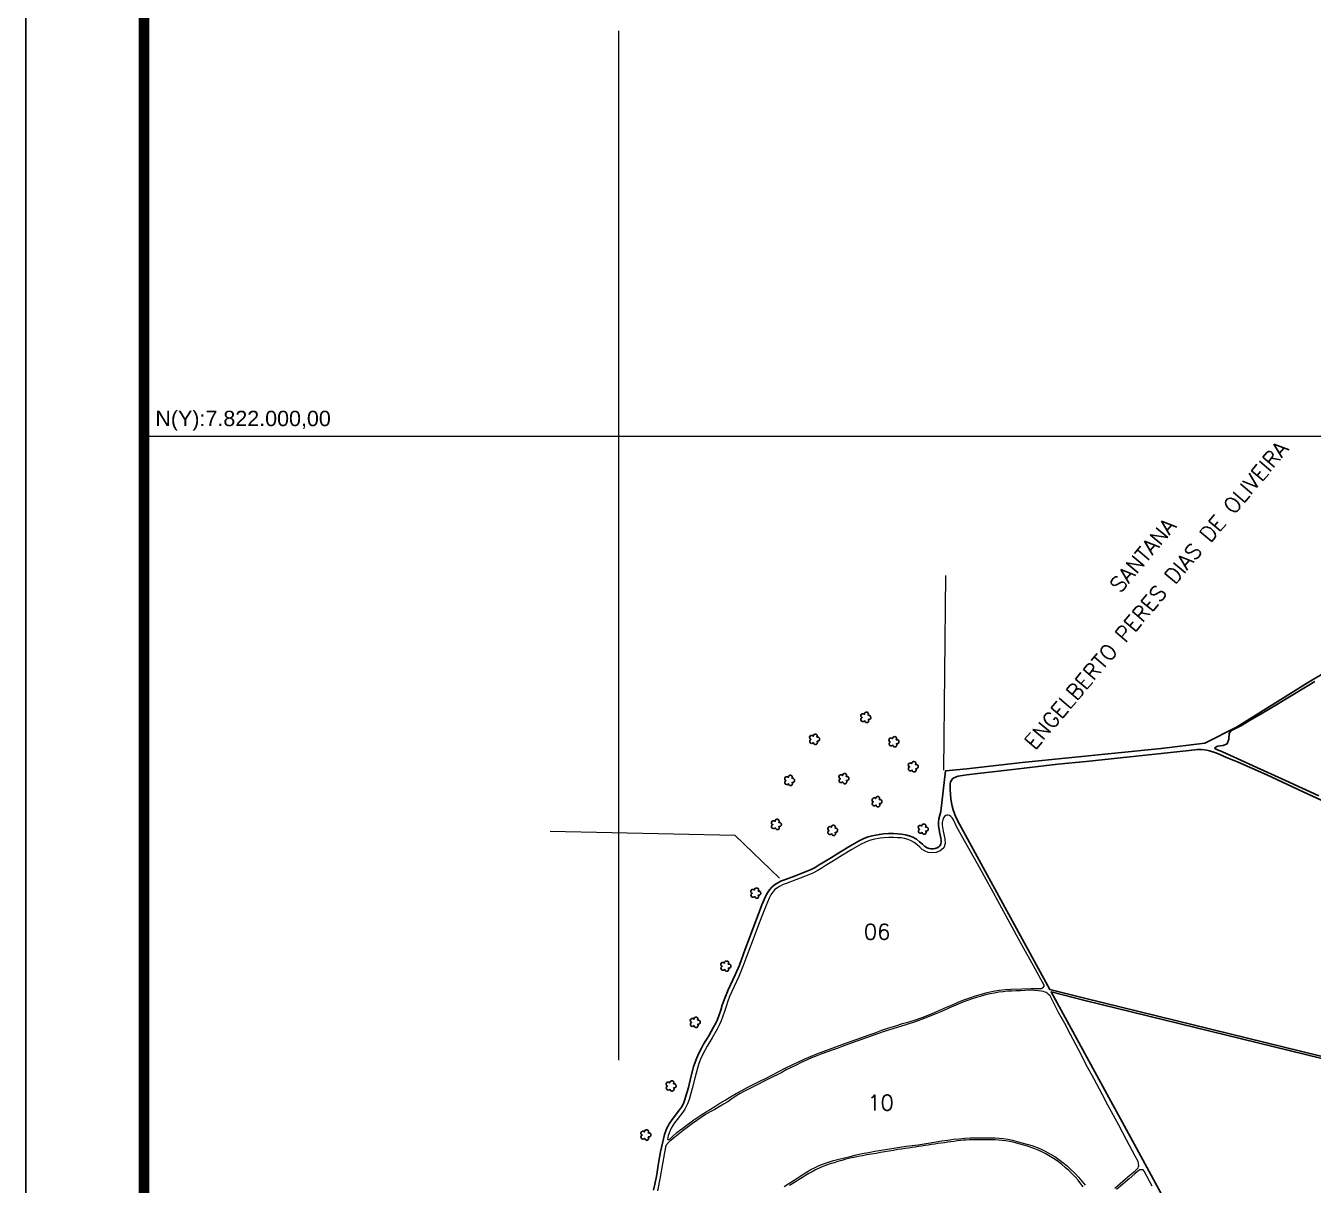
# Model space of a CAD drawing. Extents: x 734247 to 737397, y 7818810 to 7823265.
# Drawn here: x 734247 to 735881, y 7821050 to 7822520 of the extents above; entities that cross this region are included whole.
import ezdxf
from ezdxf.enums import TextEntityAlignment as Align

# ---------------------------------------------------------------- set-up
doc = ezdxf.new("R2010")
doc.units = 0
doc.header["$MEASUREMENT"] = 0
doc.linetypes.add('CONTINUO', pattern=[0])
doc.linetypes.add('LIN0', pattern=[0])
doc.layers.get('0').update_dxf_attribs({"lineweight": 25})
for name, color, linetype in [('0114000129', 1, 'Continuous'), ('0114000129005', 5, 'Continuous'), ('0114000129006', 5, 'Continuous'), ('0114000129008', 5, 'Continuous'), ('0114000129010', 5, 'Continuous'), ('0114000129011', 5, 'Continuous'), ('0114000129018', 5, 'Continuous'), ('0114000129019', 5, 'Continuous'), ('_SIMBOLO ARVORE', 118, 'Continuous'), ('MALHA', 8, 'Continuous'), ('MARGEM', 5, 'Continuous'), ('TEXTO CONFORNTANTES', 7, 'Continuous'), ('TEXTO_NUN_TAL', 7, 'Continuous')]:
    doc.layers.add(name, color=color, linetype=linetype)
doc.styles.add('Simplex', font='simplex.shx')
doc.styles.get("Standard").update_dxf_attribs({"font": 'arial.ttf'})

msp = doc.modelspace()

# ---------------------------------------------------------------- linework, layer by layer
at = {"lineweight": 0}
for points in [[(735412.1, 7821576.2), (735414.7, 7821823.2)], [(735203.5, 7821439.4), (735147.6, 7821493.7), (734912.8, 7821498.5)]]:
    msp.add_lwpolyline(points, dxfattribs=at)
at = {"layer": '0114000129'}
msp.add_lwpolyline([(735923.7, 7821717.3), (735873.5, 7821686.9), (735783.6, 7821630.7), (735743.4, 7821610.7), (735687.7, 7821604), (735511.7, 7821586), (735441.5, 7821578.1), (735414.1, 7821575.4), (735408.2, 7821524.1), (735405.9, 7821514.5), (735405.2, 7821510.2), (735405.3, 7821506), (735406.5, 7821498.1), (735408.2, 7821490.3), (735408.6, 7821487.5), (735408.8, 7821485.3), (735408.5, 7821483.1), (735407.9, 7821481.5), (735407, 7821480.2), (735405.7, 7821479), (735403.6, 7821477.8), (735401.2, 7821476.9), (735398.4, 7821476.5), (735395.9, 7821476.5), (735393.7, 7821476.8), (735390.8, 7821477.9), (735387.8, 7821479.8), (735384.9, 7821482.3), (735381.4, 7821485.5), (735377.4, 7821488.7), (735372.9, 7821491.3), (735368.3, 7821493.2), (735363.4, 7821494.5), (735358.4, 7821495.3), (735353.4, 7821495.6), (735348.3, 7821495.9), (735342.1, 7821495.9), (735335.7, 7821495.5), (735330.4, 7821494.9), (735321.2, 7821493.2), (735316.3, 7821491.7), (735310.7, 7821489.6), (735304.8, 7821486.7), (735298.9, 7821483.5), (735292.9, 7821480), (735281, 7821472.6), (735269.6, 7821465.8), (735259, 7821459.1), (735253.8, 7821456.1), (735248.8, 7821453), (735243.9, 7821450.4), (735233.4, 7821446), (735222.5, 7821442), (735211.4, 7821437.9), (735206.1, 7821435.8), (735201.4, 7821433.4), (735197.4, 7821430.9), (735194, 7821427.9), (735191, 7821424.6), (735188.3, 7821420.8), (735185.9, 7821416.2), (735181.4, 7821405.6), (735176.5, 7821392.8), (735171.1, 7821378.6), (735165.6, 7821363.6), (735160.2, 7821349.3), (735152.7, 7821329.2), (735147.3, 7821316.7), (735144.3, 7821310.4), (735141.5, 7821304.1), (735138.6, 7821297.8), (735135.8, 7821291.4), (735133.3, 7821284.9), (735131.1, 7821278.3), (735129, 7821271.9), (735127, 7821265.9), (735124.9, 7821260.2), (735122.7, 7821255.3), (735120, 7821250.3), (735113.8, 7821239.5), (735107.4, 7821228.7), (735104.4, 7821223), (735101.5, 7821217.4), (735098.9, 7821211.7), (735096.5, 7821205.9), (735094.7, 7821200), (735091.3, 7821186.8), (735088.2, 7821174.1), (735085, 7821163.1), (735083.7, 7821158.6), (735082.4, 7821155), (735081, 7821152.1), (735079.2, 7821149.1), (735076.7, 7821145.5), (735070, 7821136.6), (735066.5, 7821132.2), (735063.8, 7821128), (735061.9, 7821124.5), (735060.2, 7821121.3), (735058.8, 7821117.8), (735057.6, 7821114.3), (735052.8, 7821092.4), (735050.2, 7821078), (735047.5, 7821061), (735043.9, 7821043.8)], dxfattribs=at)
at = {"layer": '0114000129005', "lineweight": 0}
msp.add_lwpolyline([(735588.8, 7821047.8), (735585.9, 7821051.9), (735582.5, 7821056.2), (735578.8, 7821060.5), (735574.8, 7821064.6), (735570.6, 7821068.7), (735566.2, 7821072.5), (735561.8, 7821076.1), (735557.5, 7821079.5), (735553.4, 7821082.5), (735549, 7821085.2), (735544.8, 7821087.7), (735540.6, 7821090), (735536.3, 7821092.4), (735532, 7821094.5), (735527.5, 7821096.3), (735522.9, 7821098), (735518.3, 7821099.5), (735513.7, 7821100.8), (735509.1, 7821102.1), (735504.5, 7821103.3), (735499.9, 7821104.4), (735495.3, 7821105.4), (735490.7, 7821106.1), (735486.1, 7821106.7), (735481.6, 7821107.1), (735477.1, 7821107.4), (735472.8, 7821107.5), (735468.4, 7821107.7), (735464.2, 7821107.7), (735459.9, 7821107.5), (735455.7, 7821107.6), (735451.7, 7821107.5), (735447.9, 7821107.5), (735444.2, 7821107.5), (735440.6, 7821107.3), (735436.9, 7821107), (735433.1, 7821106.7), (735429.2, 7821106.2), (735425.2, 7821105.6), (735421, 7821105.1), (735417, 7821104.5), (735412.9, 7821103.9), (735408.8, 7821103.4), (735404.6, 7821102.7), (735400.5, 7821102), (735396.3, 7821101.4), (735392.2, 7821100.9), (735388.1, 7821100.3), (735384, 7821099.7), (735380, 7821099.1), (735375.9, 7821098.4), (735371.8, 7821097.8), (735367.5, 7821097.1), (735363.1, 7821096.5), (735358.6, 7821095.9), (735353.7, 7821095.1), (735348.4, 7821094.2), (735342.9, 7821093.2), (735337.4, 7821092.3), (735331.8, 7821091.4), (735326.2, 7821090.4), (735320.4, 7821089.5), (735314.6, 7821088.4), (735309, 7821087.3), (735303.5, 7821086.2), (735298.1, 7821085.2), (735292.9, 7821084.1), (735287.8, 7821082.9), (735282.7, 7821081.4), (735277.7, 7821079.9), (735272.8, 7821078.4), (735268, 7821077), (735263.2, 7821075.5), (735258.5, 7821073.8), (735253.9, 7821071.7), (735249.4, 7821069.6), (735245.1, 7821067.1), (735240.9, 7821064.7), (735236.8, 7821062.3), (735232.8, 7821059.9), (735228.7, 7821057.4), (735224.6, 7821054.8), (735220.5, 7821052.2), (735216.4, 7821049.4)], dxfattribs=at)
at = {"layer": '0114000129006', "lineweight": 0}
msp.add_lwpolyline([(735275.2, 7821225.4), (735283.2, 7821228.4), (735291.3, 7821231.5), (735299.6, 7821234.4), (735307.9, 7821237.4), (735316.3, 7821240.4), (735324.9, 7821243.4), (735333.6, 7821246.5), (735342.4, 7821249.5), (735351.1, 7821252.3), (735359.6, 7821255), (735368, 7821257.3), (735376.3, 7821259.7), (735384.5, 7821262.6), (735392.4, 7821265.6), (735400.2, 7821268.9), (735407.8, 7821272.3), (735415.4, 7821275.7), (735423.1, 7821278.9), (735430.4, 7821282.2), (735437.6, 7821285.2), (735445, 7821287.8), (735452.4, 7821290.2), (735459.8, 7821292.4), (735467.2, 7821294.3), (735474.7, 7821295.9), (735482.3, 7821297.2), (735489.9, 7821298), (735497.3, 7821298.6), (735511.2, 7821299), (735522.9, 7821299.5), (735531.9, 7821299.6), (735534.6, 7821299.5), (735535.9, 7821299.6), (735536.7, 7821299.7), (735537.2, 7821300.1), (735537.9, 7821300.5), (735539.8, 7821302.7), (735527.8, 7821324.5), (735509.4, 7821357.9), (735485.8, 7821401.2), (735470, 7821430.2), (735454.8, 7821457.5), (735434.6, 7821493.5), (735428.3, 7821505.1), (735424.2, 7821513.3), (735422.6, 7821515.7), (735421, 7821517.6), (735419.3, 7821518.9), (735417.6, 7821519.4), (735416, 7821519.3), (735414.5, 7821518.7), (735413.1, 7821517.6), (735411.8, 7821515.8), (735410.7, 7821513.2), (735410.2, 7821509.9), (735410.2, 7821506.4), (735411.4, 7821499), (735413.6, 7821489.1), (735413.8, 7821483.4), (735412.1, 7821478), (735407.5, 7821473.9), (735402.4, 7821472), (735396.9, 7821471.3), (735392.4, 7821471.9), (735388.5, 7821473.5), (735384.8, 7821475.7), (735381.5, 7821478.6), (735378.1, 7821481.7), (735374.6, 7821484.5), (735370.7, 7821486.8), (735366.7, 7821488.5), (735362.3, 7821489.6), (735357.8, 7821490.4), (735353.2, 7821490.7), (735348.2, 7821490.9), (735342.3, 7821490.9), (735336.1, 7821490.6), (735331.2, 7821490), (735322.4, 7821488.3), (735317.9, 7821487), (735312.7, 7821485), (735307.1, 7821482.3), (735301.4, 7821479.1), (735295.5, 7821475.7), (735283.6, 7821468.4), (735272.2, 7821461.5), (735261.6, 7821454.9), (735256.4, 7821451.8), (735251.3, 7821448.7), (735246.1, 7821445.9), (735235.2, 7821441.4), (735224.2, 7821437.3), (735213.2, 7821433.2), (735208.2, 7821431.2), (735203.8, 7821429), (735200.4, 7821426.9), (735197.5, 7821424.4), (735194.9, 7821421.4), (735192.6, 7821418.2), (735190.4, 7821414.1), (735186.1, 7821403.7), (735181.2, 7821391), (735175.8, 7821376.8), (735170.3, 7821361.9), (735164.9, 7821347.5), (735157.3, 7821327.3), (735151.9, 7821314.7), (735148.9, 7821308.3), (735146.1, 7821302), (735143.2, 7821295.8), (735140.4, 7821289.5), (735138, 7821283.2), (735135.8, 7821276.8), (735133.8, 7821270.4), (735131.7, 7821264.2), (735129.6, 7821258.3), (735127.2, 7821253.1), (735124.4, 7821247.9), (735118.1, 7821237), (735111.8, 7821226.3), (735108.8, 7821220.7), (735106, 7821215.2), (735103.5, 7821209.7), (735101.2, 7821204.3), (735099.6, 7821198.6), (735096.2, 7821185.6), (735093, 7821172.8), (735089, 7821158.7), (735087, 7821153), (735085.4, 7821149.7), (735083.4, 7821146.3), (735080.8, 7821142.6), (735073.9, 7821133.5), (735070.6, 7821129.2), (735068.1, 7821125.5), (735066.3, 7821122.2), (735064.8, 7821119.2), (735063.5, 7821116), (735062.4, 7821113), (735061.4, 7821108.1), (735062, 7821107.9), (735063.1, 7821108), (735064.3, 7821108.4), (735065.7, 7821109.5), (735068, 7821111.6), (735073.4, 7821116.7), (735076.8, 7821119.3), (735080.8, 7821122.2), (735085.2, 7821125.7), (735089.8, 7821129.2), (735094.8, 7821132.8), (735100, 7821136.2), (735105.3, 7821139.5), (735110.7, 7821142.9), (735121.7, 7821149.9), (735127.8, 7821153.9), (735134.6, 7821158), (735141.5, 7821162.1), (735148.6, 7821166.1), (735155.8, 7821170.2), (735163.3, 7821174.2), (735170.9, 7821178.2), (735178.8, 7821182), (735186.8, 7821185.9), (735194.8, 7821189.9), (735202.9, 7821194), (735210.9, 7821198.3), (735219, 7821202.1), (735227, 7821205.9), (735235, 7821209.8), (735243, 7821213.4), (735250.9, 7821216.8), (735259, 7821219.7), (735267.1, 7821222.6)], close=True, dxfattribs=at)
at = {"layer": '0114000129008'}
msp.add_lwpolyline([(735883, 7821688.7), (735875.3, 7821684.2), (735866.8, 7821679.2), (735856.9, 7821673), (735846.6, 7821666.8), (735835.5, 7821660.2), (735824, 7821653.2), (735812.5, 7821646.4), (735800.9, 7821639.6), (735795.2, 7821636.3), (735789.7, 7821633.2), (735784.6, 7821630.6), (735780.6, 7821628.5), (735777.8, 7821627), (735776.7, 7821626.3), (735775.9, 7821625.5), (735775, 7821624.3), (735774.3, 7821622.7), (735773.6, 7821615.6), (735771.4, 7821609.9), (735766.6, 7821607.6), (735762.9, 7821607.2), (735759.6, 7821606.7), (735758.3, 7821606.3), (735757.1, 7821605.6), (735756.1, 7821604.7), (735755.9, 7821604), (735758.4, 7821602.7), (735765.5, 7821599.6), (735784.4, 7821591), (735804.6, 7821581.9), (735845.6, 7821563.1), (735866.9, 7821553.4), (735887.7, 7821543.8)], dxfattribs=at)
at = {"layer": '0114000129010', "lineweight": 0}
for points in [[(735629.2, 7821046.4), (735648.7, 7821063.1), (735654.6, 7821068), (735656.2, 7821069.4), (735657.5, 7821070.8), (735658.7, 7821072.1), (735659.3, 7821073.5), (735659.7, 7821075), (735658.8, 7821080.2), (735655, 7821086.7), (735644, 7821107.7), (735634, 7821126), (735620.3, 7821151.5), (735613.5, 7821164.5), (735602.5, 7821185.2), (735594.6, 7821199.6), (735583.3, 7821221.3), (735573, 7821241.2), (735565.6, 7821254.9), (735557.7, 7821269.1), (735551, 7821282.6), (735546.9, 7821290), (735544.6, 7821292.4), (735543.4, 7821293.4), (735542, 7821294.3), (735540.6, 7821295), (735538.6, 7821295.6), (735535.8, 7821296.2), (735531.9, 7821296.7), (735527, 7821297.1), (735521.2, 7821297.2), (735515.1, 7821296.9), (735509.2, 7821296.7), (735503.7, 7821296.4), (735498.2, 7821296.2), (735492.8, 7821295.9), (735487.4, 7821295.3), (735481.9, 7821294.6), (735476.3, 7821293.7), (735470.7, 7821292.6), (735465, 7821291.4), (735459.4, 7821289.9), (735453.6, 7821288.2), (735447.9, 7821286.4), (735442.2, 7821284.3), (735436.3, 7821282.1), (735430.4, 7821279.7), (735424.5, 7821277.2), (735418.5, 7821274.5), (735412.3, 7821271.7), (735406.1, 7821269), (735400, 7821266.4), (735387.9, 7821261.7), (735375.6, 7821257.2), (735362.6, 7821253), (735348.8, 7821248.6), (735335, 7821244.4), (735322, 7821239.7), (735309.1, 7821235.1), (735296, 7821230.4), (735283.2, 7821225.8), (735276.9, 7821223.5), (735270.5, 7821221.2), (735257.5, 7821216.6), (735250.9, 7821214.2), (735244.3, 7821211.5), (735237.8, 7821208.6), (735231.2, 7821205.6), (735224.7, 7821202.4), (735218.4, 7821199.4), (735212.2, 7821196.2), (735206.4, 7821193), (735200.5, 7821190), (735194.5, 7821187), (735182.7, 7821181), (735176.9, 7821178), (735171, 7821175.1), (735165.2, 7821172.3), (735159.4, 7821169.4), (735153.8, 7821166.2), (735148.4, 7821162.9), (735143.1, 7821159.4), (735137.9, 7821155.9), (735132.6, 7821152.6), (735127.2, 7821149.3), (735121.4, 7821146.2), (735115.5, 7821143.1), (735109.7, 7821139.6), (735104.1, 7821135.9), (735098.7, 7821132), (735093.3, 7821128.2), (735088.1, 7821124.5), (735083.2, 7821120.7), (735074.6, 7821114), (735071, 7821111.1), (735068.2, 7821108.7), (735066.1, 7821106.9), (735064.2, 7821105.3), (735062.8, 7821104.1), (735059.6, 7821100.2), (735057.7, 7821091.4), (735055.1, 7821077.2), (735052.4, 7821060), (735048.7, 7821042.7)], [(735209.6, 7821048.4), (735216.9, 7821053.2), (735224.3, 7821057.8), (735231.3, 7821062.4), (735237.8, 7821066.6), (735243.6, 7821070), (735248.8, 7821072.6), (735254, 7821074.9), (735259.5, 7821077.1), (735265.6, 7821079.3), (735272.1, 7821081.2), (735278.9, 7821083), (735286, 7821084.9), (735293.3, 7821086.6), (735300.9, 7821088.3), (735308.6, 7821090.1), (735316.5, 7821091.6), (735324.5, 7821093.1), (735332.6, 7821094.6), (735340.5, 7821095.9), (735348.5, 7821097.1), (735356.4, 7821098.2), (735364.2, 7821099.3), (735372, 7821100.3), (735379.7, 7821101.3), (735387.3, 7821102.5), (735394.8, 7821103.7), (735402.2, 7821105), (735409.7, 7821106.1), (735417.1, 7821107.3), (735424.5, 7821108.3), (735431.6, 7821109), (735438.7, 7821109.5), (735445.7, 7821109.9), (735452.5, 7821110), (735459.3, 7821110.1), (735465.8, 7821110.2), (735471.7, 7821110.1), (735477.1, 7821110), (735482.4, 7821109.8), (735487.8, 7821109.2), (735493.4, 7821108.2), (735499.1, 7821107.1), (735505, 7821105.6), (735511.1, 7821103.9), (735517.4, 7821102.2), (735523.6, 7821100.3), (735529.7, 7821098.1), (735535.8, 7821095.5), (735541.7, 7821092.6), (735547.3, 7821089.4), (735552.9, 7821086.2), (735558.2, 7821082.6), (735563.3, 7821078.7), (735568.5, 7821074.6), (735573.4, 7821070.1), (735578.2, 7821065.2), (735582.8, 7821060.3), (735587.3, 7821055.1), (735591.6, 7821049.9)]]:
    msp.add_lwpolyline(points, dxfattribs=at)
at = {"layer": '0114000129011', "lineweight": 0}
msp.add_lwpolyline([(735676.5, 7821048.9), (735666.2, 7821067.6), (735665.2, 7821069.3), (735662.3, 7821069.6), (735661, 7821069.4), (735659.7, 7821068.8), (735657.7, 7821067.2), (735654.6, 7821064.4), (735647.2, 7821058.2), (735631.2, 7821044.6)], dxfattribs=at)
at = {"layer": '0114000129018', "elevation": 635}
msp.add_lwpolyline([(735961.9, 7821505.8), (735874.4, 7821546), (735822, 7821570.3), (735785.6, 7821586.4), (735770.9, 7821592.6), (735761.3, 7821596.7), (735756.1, 7821598.8), (735749.3, 7821600.9), (735745.9, 7821601.7), (735738.7, 7821602.7), (735733.9, 7821602.7), (735723.4, 7821601.5), (735699.8, 7821598.8), (735592.9, 7821587.4), (735556.6, 7821583.9), (735513.9, 7821578.8), (735499.7, 7821577.4), (735477.6, 7821574.7), (735455.1, 7821572.2), (735441.4, 7821570.5), (735430.2, 7821568.6), (735424.9, 7821566.6), (735423.1, 7821565.2), (735420.7, 7821561.6), (735420.3, 7821558.8), (735420.1, 7821551.8), (735421, 7821539.7), (735422.5, 7821530.9), (735423.8, 7821526.2), (735425.5, 7821521.4), (735427.3, 7821516.6), (735431.8, 7821507.7), (735509.3, 7821366.3), (735546.6, 7821298.2), (735590.8, 7821287.1), (736050.6, 7821174.5)], dxfattribs=at)
at = {"layer": '0114000129019', "elevation": 635}
msp.add_lwpolyline([(735792.7, 7820846.4), (735654.1, 7821101.6), (735548.3, 7821295.1), (735591, 7821284.3), (736050.9, 7821171.8), (736742.7, 7821002.2)], dxfattribs=at)
at = {"layer": '_SIMBOLO ARVORE', "linetype": 'CONTINUO'}
for points in [[(735311.7, 7821639.1, 0), (735310.5, 7821638.2, 0), (735309.1, 7821638, 0), (735308.1, 7821638.4, 0), (735307.3, 7821639.1, 0), (735307, 7821640, 0), (735306.9, 7821641.2, 0), (735307.3, 7821641.9, 0), (735307.8, 7821642.5, 0), (735308.6, 7821643.1, 0), (735308.1, 7821643.2, 0), (735307.5, 7821643.7, 0), (735306.9, 7821644.6, 0), (735306.8, 7821645.8, 0), (735307.3, 7821647, 0), (735307.7, 7821647.4, 0), (735308.6, 7821647.9, 0), (735309.4, 7821648, 0), (735310.2, 7821647.9, 0), (735310.7, 7821647.7, 0), (735311.3, 7821647.1, 0), (735311.5, 7821648.2, 0), (735311.7, 7821648.6, 0), (735312.1, 7821649.2, 0), (735312.8, 7821649.4, 0), (735313.5, 7821649.7, 0), (735314.2, 7821649.8, 0), (735314.9, 7821649.7, 0), (735315.5, 7821649.4, 0), (735316, 7821648.9, 0), (735316.3, 7821648.2, 0), (735316.5, 7821647.3, 0), (735316.1, 7821645.9, 0), (735317.2, 7821645.9, 0), (735318, 7821645.7, 0), (735318.8, 7821645.1, 0), (735319.3, 7821644.5, 0), (735319.4, 7821642.5, 0), (735318.9, 7821641.6, 0), (735318.2, 7821641, 0), (735317.2, 7821640.7, 0), (735316.3, 7821640.8, 0), (735316.8, 7821638.9, 0), (735316.5, 7821638.1, 0), (735316, 7821637.4, 0), (735315.4, 7821636.9, 0), (735314.5, 7821636.7, 0), (735313.7, 7821636.7, 0), (735313.1, 7821636.9, 0), (735312.3, 7821637.6, 0), (735311.8, 7821638.3, 0), (735311.7, 7821639.2, 0)], [(735246.7, 7821611.4, 0), (735245.6, 7821610.5, 0), (735244.1, 7821610.3, 0), (735243.1, 7821610.7, 0), (735242.4, 7821611.4, 0), (735242.1, 7821612.3, 0), (735242, 7821613.5, 0), (735242.4, 7821614.2, 0), (735242.8, 7821614.8, 0), (735243.6, 7821615.4, 0), (735243.1, 7821615.5, 0), (735242.6, 7821616, 0), (735242, 7821616.9, 0), (735241.9, 7821618.1, 0), (735242.3, 7821619.3, 0), (735242.8, 7821619.7, 0), (735243.6, 7821620.2, 0), (735244.5, 7821620.3, 0), (735245.2, 7821620.2, 0), (735245.8, 7821620, 0), (735246.4, 7821619.4, 0), (735246.6, 7821620.5, 0), (735246.7, 7821620.9, 0), (735247.2, 7821621.5, 0), (735247.9, 7821621.7, 0), (735248.5, 7821622, 0), (735249.3, 7821622.1, 0), (735250, 7821622, 0), (735250.6, 7821621.7, 0), (735251, 7821621.2, 0), (735251.4, 7821620.5, 0), (735251.5, 7821619.6, 0), (735251.2, 7821618.2, 0), (735252.2, 7821618.2, 0), (735253.1, 7821618, 0), (735253.9, 7821617.3, 0), (735254.3, 7821616.8, 0), (735254.4, 7821614.8, 0), (735253.9, 7821613.9, 0), (735253.3, 7821613.3, 0), (735252.2, 7821613, 0), (735251.3, 7821613.1, 0), (735251.8, 7821611.2, 0), (735251.6, 7821610.4, 0), (735251.1, 7821609.7, 0), (735250.5, 7821609.2, 0), (735249.6, 7821609, 0), (735248.8, 7821609, 0), (735248.1, 7821609.2, 0), (735247.4, 7821609.9, 0), (735246.9, 7821610.6, 0), (735246.7, 7821611.5, 0)], [(735347.3, 7821608.3, 0), (735346.2, 7821607.3, 0), (735344.7, 7821607.2, 0), (735343.7, 7821607.6, 0), (735343, 7821608.3, 0), (735342.7, 7821609.1, 0), (735342.6, 7821610.3, 0), (735343, 7821611.1, 0), (735343.4, 7821611.6, 0), (735344.2, 7821612.2, 0), (735343.7, 7821612.4, 0), (735343.2, 7821612.8, 0), (735342.6, 7821613.7, 0), (735342.4, 7821614.9, 0), (735342.9, 7821616.1, 0), (735343.4, 7821616.5, 0), (735344.2, 7821617, 0), (735345.1, 7821617.2, 0), (735345.8, 7821617.1, 0), (735346.4, 7821616.8, 0), (735347, 7821616.2, 0), (735347.2, 7821617.3, 0), (735347.3, 7821617.7, 0), (735347.8, 7821618.3, 0), (735348.5, 7821618.5, 0), (735349.1, 7821618.8, 0), (735349.9, 7821618.9, 0), (735350.6, 7821618.8, 0), (735351.2, 7821618.5, 0), (735351.6, 7821618, 0), (735352, 7821617.3, 0), (735352.1, 7821616.5, 0), (735351.8, 7821615, 0), (735352.8, 7821615, 0), (735353.6, 7821614.8, 0), (735354.5, 7821614.2, 0), (735354.9, 7821613.7, 0), (735355, 7821611.7, 0), (735354.5, 7821610.7, 0), (735353.9, 7821610.1, 0), (735352.8, 7821609.9, 0), (735351.9, 7821609.9, 0), (735352.4, 7821608.1, 0), (735352.2, 7821607.3, 0), (735351.6, 7821606.5, 0), (735351, 7821606, 0), (735350.2, 7821605.8, 0), (735349.3, 7821605.9, 0), (735348.7, 7821606, 0), (735348, 7821606.7, 0), (735347.5, 7821607.4, 0), (735347.3, 7821608.4, 0)], [(735371.8, 7821576.6, 0), (735370.7, 7821575.7, 0), (735369.3, 7821575.5, 0), (735368.2, 7821575.9, 0), (735367.5, 7821576.6, 0), (735367.2, 7821577.4, 0), (735367.1, 7821578.6, 0), (735367.5, 7821579.4, 0), (735367.9, 7821580, 0), (735368.8, 7821580.5, 0), (735368.2, 7821580.7, 0), (735367.7, 7821581.1, 0), (735367.1, 7821582.1, 0), (735367, 7821583.2, 0), (735367.4, 7821584.4, 0), (735367.9, 7821584.9, 0), (735368.8, 7821585.4, 0), (735369.6, 7821585.5, 0), (735370.3, 7821585.4, 0), (735370.9, 7821585.1, 0), (735371.5, 7821584.6, 0), (735371.7, 7821585.6, 0), (735371.9, 7821586.1, 0), (735372.3, 7821586.6, 0), (735373, 7821586.9, 0), (735373.7, 7821587.2, 0), (735374.4, 7821587.3, 0), (735375.1, 7821587.1, 0), (735375.7, 7821586.8, 0), (735376.1, 7821586.4, 0), (735376.5, 7821585.6, 0), (735376.7, 7821584.8, 0), (735376.3, 7821583.3, 0), (735377.4, 7821583.4, 0), (735378.2, 7821583.2, 0), (735379, 7821582.5, 0), (735379.4, 7821582, 0), (735379.6, 7821580, 0), (735379.1, 7821579.1, 0), (735378.4, 7821578.5, 0), (735377.4, 7821578.2, 0), (735376.5, 7821578.3, 0), (735377, 7821576.4, 0), (735376.7, 7821575.6, 0), (735376.2, 7821574.8, 0), (735375.6, 7821574.4, 0), (735374.7, 7821574.1, 0), (735373.9, 7821574.2, 0), (735373.3, 7821574.4, 0), (735372.5, 7821575.1, 0), (735372, 7821575.7, 0), (735371.9, 7821576.7, 0)], [(735215, 7821559.2, 0), (735213.9, 7821558.3, 0), (735212.5, 7821558.1, 0), (735211.4, 7821558.5, 0), (735210.7, 7821559.2, 0), (735210.4, 7821560, 0), (735210.3, 7821561.2, 0), (735210.7, 7821562, 0), (735211.1, 7821562.6, 0), (735212, 7821563.1, 0), (735211.4, 7821563.3, 0), (735210.9, 7821563.7, 0), (735210.3, 7821564.7, 0), (735210.2, 7821565.8, 0), (735210.6, 7821567, 0), (735211.1, 7821567.4, 0), (735211.9, 7821568, 0), (735212.8, 7821568.1, 0), (735213.5, 7821568, 0), (735214.1, 7821567.7, 0), (735214.7, 7821567.2, 0), (735214.9, 7821568.2, 0), (735215.1, 7821568.6, 0), (735215.5, 7821569.2, 0), (735216.2, 7821569.5, 0), (735216.9, 7821569.8, 0), (735217.6, 7821569.8, 0), (735218.3, 7821569.7, 0), (735218.9, 7821569.4, 0), (735219.3, 7821569, 0), (735219.7, 7821568.2, 0), (735219.9, 7821567.4, 0), (735219.5, 7821565.9, 0), (735220.5, 7821566, 0), (735221.4, 7821565.7, 0), (735222.2, 7821565.1, 0), (735222.6, 7821564.6, 0), (735222.8, 7821562.6, 0), (735222.3, 7821561.7, 0), (735221.6, 7821561.1, 0), (735220.6, 7821560.8, 0), (735219.7, 7821560.9, 0), (735220.1, 7821559, 0), (735219.9, 7821558.2, 0), (735219.4, 7821557.4, 0), (735218.8, 7821556.9, 0), (735217.9, 7821556.7, 0), (735217.1, 7821556.8, 0), (735216.4, 7821557, 0), (735215.7, 7821557.7, 0), (735215.2, 7821558.3, 0), (735215.1, 7821559.3, 0)], [(735283.9, 7821561.6, 0), (735282.8, 7821560.6, 0), (735281.4, 7821560.5, 0), (735280.3, 7821560.9, 0), (735279.6, 7821561.6, 0), (735279.3, 7821562.4, 0), (735279.2, 7821563.6, 0), (735279.6, 7821564.4, 0), (735280, 7821564.9, 0), (735280.9, 7821565.5, 0), (735280.3, 7821565.7, 0), (735279.8, 7821566.1, 0), (735279.2, 7821567.1, 0), (735279.1, 7821568.2, 0), (735279.5, 7821569.4, 0), (735280, 7821569.8, 0), (735280.8, 7821570.3, 0), (735281.7, 7821570.5, 0), (735282.4, 7821570.4, 0), (735283, 7821570.1, 0), (735283.6, 7821569.5, 0), (735283.8, 7821570.6, 0), (735284, 7821571, 0), (735284.4, 7821571.6, 0), (735285.1, 7821571.8, 0), (735285.8, 7821572.1, 0), (735286.5, 7821572.2, 0), (735287.2, 7821572.1, 0), (735287.8, 7821571.8, 0), (735288.2, 7821571.3, 0), (735288.6, 7821570.6, 0), (735288.8, 7821569.8, 0), (735288.4, 7821568.3, 0), (735289.4, 7821568.3, 0), (735290.3, 7821568.1, 0), (735291.1, 7821567.5, 0), (735291.5, 7821567, 0), (735291.7, 7821565, 0), (735291.2, 7821564.1, 0), (735290.5, 7821563.5, 0), (735289.5, 7821563.2, 0), (735288.6, 7821563.3, 0), (735289, 7821561.4, 0), (735288.8, 7821560.6, 0), (735288.3, 7821559.8, 0), (735287.7, 7821559.3, 0), (735286.8, 7821559.1, 0), (735286, 7821559.2, 0), (735285.3, 7821559.3, 0), (735284.6, 7821560.1, 0), (735284.1, 7821560.7, 0), (735284, 7821561.7, 0)], [(735325.9, 7821532.3, 0), (735324.8, 7821531.3, 0), (735323.3, 7821531.2, 0), (735322.3, 7821531.6, 0), (735321.6, 7821532.3, 0), (735321.3, 7821533.1, 0), (735321.2, 7821534.3, 0), (735321.6, 7821535.1, 0), (735322, 7821535.6, 0), (735322.8, 7821536.2, 0), (735322.3, 7821536.4, 0), (735321.8, 7821536.8, 0), (735321.2, 7821537.8, 0), (735321.1, 7821538.9, 0), (735321.5, 7821540.1, 0), (735322, 7821540.5, 0), (735322.8, 7821541.1, 0), (735323.7, 7821541.2, 0), (735324.4, 7821541.1, 0), (735325, 7821540.8, 0), (735325.6, 7821540.3, 0), (735325.8, 7821541.3, 0), (735325.9, 7821541.7, 0), (735326.4, 7821542.3, 0), (735327.1, 7821542.6, 0), (735327.7, 7821542.9, 0), (735328.5, 7821542.9, 0), (735329.2, 7821542.8, 0), (735329.8, 7821542.5, 0), (735330.2, 7821542.1, 0), (735330.6, 7821541.3, 0), (735330.7, 7821540.5, 0), (735330.4, 7821539, 0), (735331.4, 7821539, 0), (735332.3, 7821538.8, 0), (735333.1, 7821538.2, 0), (735333.5, 7821537.7, 0), (735333.6, 7821535.7, 0), (735333.1, 7821534.8, 0), (735332.5, 7821534.2, 0), (735331.4, 7821533.9, 0), (735330.5, 7821534, 0), (735331, 7821532.1, 0), (735330.8, 7821531.3, 0), (735330.3, 7821530.5, 0), (735329.7, 7821530, 0), (735328.8, 7821529.8, 0), (735328, 7821529.9, 0), (735327.3, 7821530.1, 0), (735326.6, 7821530.8, 0), (735326.1, 7821531.4, 0), (735325.9, 7821532.4, 0)], [(735198.3, 7821503.4, 0), (735197.1, 7821502.4, 0), (735195.7, 7821502.3, 0), (735194.7, 7821502.7, 0), (735193.9, 7821503.4, 0), (735193.6, 7821504.2, 0), (735193.5, 7821505.4, 0), (735193.9, 7821506.2, 0), (735194.4, 7821506.7, 0), (735195.2, 7821507.3, 0), (735194.7, 7821507.5, 0), (735194.1, 7821507.9, 0), (735193.5, 7821508.9, 0), (735193.4, 7821510, 0), (735193.9, 7821511.2, 0), (735194.3, 7821511.6, 0), (735195.2, 7821512.2, 0), (735196.1, 7821512.3, 0), (735196.8, 7821512.2, 0), (735197.3, 7821511.9, 0), (735197.9, 7821511.4, 0), (735198.1, 7821512.4, 0), (735198.3, 7821512.8, 0), (735198.7, 7821513.4, 0), (735199.4, 7821513.7, 0), (735200.1, 7821514, 0), (735200.8, 7821514, 0), (735201.5, 7821513.9, 0), (735202.1, 7821513.6, 0), (735202.6, 7821513.2, 0), (735202.9, 7821512.4, 0), (735203.1, 7821511.6, 0), (735202.7, 7821510.1, 0), (735203.8, 7821510.1, 0), (735204.6, 7821509.9, 0), (735205.4, 7821509.3, 0), (735205.9, 7821508.8, 0), (735206, 7821506.8, 0), (735205.5, 7821505.9, 0), (735204.8, 7821505.3, 0), (735203.8, 7821505, 0), (735202.9, 7821505.1, 0), (735203.4, 7821503.2, 0), (735203.1, 7821502.4, 0), (735202.6, 7821501.6, 0), (735202, 7821501.1, 0), (735201.1, 7821500.9, 0), (735200.3, 7821501, 0), (735199.7, 7821501.2, 0), (735198.9, 7821501.9, 0), (735198.4, 7821502.5, 0), (735198.3, 7821503.5, 0)], [(735269.7, 7821495.9, 0), (735268.5, 7821494.9, 0), (735267.1, 7821494.8, 0), (735266.1, 7821495.2, 0), (735265.4, 7821495.9, 0), (735265.1, 7821496.7, 0), (735265, 7821497.9, 0), (735265.4, 7821498.7, 0), (735265.8, 7821499.2, 0), (735266.6, 7821499.8, 0), (735266.1, 7821500, 0), (735265.6, 7821500.4, 0), (735264.9, 7821501.4, 0), (735264.8, 7821502.5, 0), (735265.3, 7821503.7, 0), (735265.7, 7821504.1, 0), (735266.6, 7821504.6, 0), (735267.5, 7821504.8, 0), (735268.2, 7821504.7, 0), (735268.7, 7821504.4, 0), (735269.4, 7821503.9, 0), (735269.5, 7821504.9, 0), (735269.7, 7821505.3, 0), (735270.2, 7821505.9, 0), (735270.8, 7821506.2, 0), (735271.5, 7821506.5, 0), (735272.3, 7821506.5, 0), (735273, 7821506.4, 0), (735273.5, 7821506.1, 0), (735274, 7821505.7, 0), (735274.4, 7821504.9, 0), (735274.5, 7821504.1, 0), (735274.2, 7821502.6, 0), (735275.2, 7821502.6, 0), (735276, 7821502.4, 0), (735276.8, 7821501.8, 0), (735277.3, 7821501.3, 0), (735277.4, 7821499.3, 0), (735276.9, 7821498.4, 0), (735276.2, 7821497.8, 0), (735275.2, 7821497.5, 0), (735274.3, 7821497.6, 0), (735274.8, 7821495.7, 0), (735274.6, 7821494.9, 0), (735274, 7821494.1, 0), (735273.4, 7821493.6, 0), (735272.6, 7821493.4, 0), (735271.7, 7821493.5, 0), (735271.1, 7821493.6, 0), (735270.4, 7821494.4, 0), (735269.9, 7821495, 0), (735269.7, 7821496, 0)], [(735384.5, 7821497.5, 0), (735383.4, 7821496.5, 0), (735381.9, 7821496.4, 0), (735380.9, 7821496.7, 0), (735380.2, 7821497.5, 0), (735379.9, 7821498.3, 0), (735379.8, 7821499.5, 0), (735380.2, 7821500.3, 0), (735380.6, 7821500.8, 0), (735381.4, 7821501.4, 0), (735380.9, 7821501.6, 0), (735380.4, 7821502, 0), (735379.8, 7821502.9, 0), (735379.7, 7821504.1, 0), (735380.1, 7821505.3, 0), (735380.6, 7821505.7, 0), (735381.4, 7821506.2, 0), (735382.3, 7821506.3, 0), (735383, 7821506.2, 0), (735383.6, 7821506, 0), (735384.2, 7821505.4, 0), (735384.4, 7821506.5, 0), (735384.5, 7821506.9, 0), (735385, 7821507.5, 0), (735385.7, 7821507.7, 0), (735386.3, 7821508, 0), (735387.1, 7821508.1, 0), (735387.8, 7821508, 0), (735388.4, 7821507.7, 0), (735388.8, 7821507.2, 0), (735389.2, 7821506.5, 0), (735389.3, 7821505.7, 0), (735389, 7821504.2, 0), (735390, 7821504.2, 0), (735390.9, 7821504, 0), (735391.7, 7821503.4, 0), (735392.1, 7821502.9, 0), (735392.2, 7821500.8, 0), (735391.7, 7821499.9, 0), (735391.1, 7821499.3, 0), (735390, 7821499.1, 0), (735389.1, 7821499.1, 0), (735389.6, 7821497.3, 0), (735389.4, 7821496.5, 0), (735388.9, 7821495.7, 0), (735388.3, 7821495.2, 0), (735387.4, 7821495, 0), (735386.6, 7821495, 0), (735385.9, 7821495.2, 0), (735385.2, 7821495.9, 0), (735384.7, 7821496.6, 0), (735384.5, 7821497.6, 0)], [(735172.1, 7821416.3, 0), (735171, 7821415.4, 0), (735169.5, 7821415.2, 0), (735168.5, 7821415.6, 0), (735167.8, 7821416.3, 0), (735167.5, 7821417.1, 0), (735167.4, 7821418.4, 0), (735167.8, 7821419.1, 0), (735168.2, 7821419.7, 0), (735169, 7821420.2, 0), (735168.5, 7821420.4, 0), (735168, 7821420.8, 0), (735167.4, 7821421.8, 0), (735167.3, 7821423, 0), (735167.7, 7821424.1, 0), (735168.2, 7821424.6, 0), (735169, 7821425.1, 0), (735169.9, 7821425.2, 0), (735170.6, 7821425.1, 0), (735171.2, 7821424.9, 0), (735171.8, 7821424.3, 0), (735172, 7821425.3, 0), (735172.1, 7821425.8, 0), (735172.6, 7821426.4, 0), (735173.3, 7821426.6, 0), (735174, 7821426.9, 0), (735174.7, 7821427, 0), (735175.4, 7821426.9, 0), (735176, 7821426.6, 0), (735176.4, 7821426.1, 0), (735176.8, 7821425.4, 0), (735176.9, 7821424.5, 0), (735176.6, 7821423.1, 0), (735177.6, 7821423.1, 0), (735178.5, 7821422.9, 0), (735179.3, 7821422.2, 0), (735179.7, 7821421.7, 0), (735179.8, 7821419.7, 0), (735179.3, 7821418.8, 0), (735178.7, 7821418.2, 0), (735177.7, 7821417.9, 0), (735176.7, 7821418, 0), (735177.2, 7821416.1, 0), (735177, 7821415.3, 0), (735176.5, 7821414.5, 0), (735175.9, 7821414.1, 0), (735175, 7821413.9, 0), (735174.2, 7821413.9, 0), (735173.5, 7821414.1, 0), (735172.8, 7821414.8, 0), (735172.3, 7821415.4, 0), (735172.2, 7821416.4, 0)], [(735134.1, 7821323.7, 0), (735133, 7821322.8, 0), (735131.5, 7821322.6, 0), (735130.5, 7821323, 0), (735129.8, 7821323.7, 0), (735129.5, 7821324.5, 0), (735129.4, 7821325.8, 0), (735129.8, 7821326.5, 0), (735130.2, 7821327.1, 0), (735131, 7821327.6, 0), (735130.5, 7821327.8, 0), (735130, 7821328.2, 0), (735129.4, 7821329.2, 0), (735129.3, 7821330.4, 0), (735129.7, 7821331.5, 0), (735130.2, 7821332, 0), (735131, 7821332.5, 0), (735131.9, 7821332.6, 0), (735132.6, 7821332.5, 0), (735133.2, 7821332.2, 0), (735133.8, 7821331.7, 0), (735134, 7821332.7, 0), (735134.1, 7821333.2, 0), (735134.6, 7821333.7, 0), (735135.3, 7821334, 0), (735135.9, 7821334.3, 0), (735136.7, 7821334.4, 0), (735137.4, 7821334.3, 0), (735138, 7821334, 0), (735138.4, 7821333.5, 0), (735138.8, 7821332.8, 0), (735138.9, 7821331.9, 0), (735138.6, 7821330.5, 0), (735139.6, 7821330.5, 0), (735140.5, 7821330.3, 0), (735141.3, 7821329.6, 0), (735141.7, 7821329.1, 0), (735141.8, 7821327.1, 0), (735141.3, 7821326.2, 0), (735140.7, 7821325.6, 0), (735139.6, 7821325.3, 0), (735138.7, 7821325.4, 0), (735139.2, 7821323.5, 0), (735139, 7821322.7, 0), (735138.4, 7821321.9, 0), (735137.8, 7821321.5, 0), (735137, 7821321.3, 0), (735136.1, 7821321.3, 0), (735135.5, 7821321.5, 0), (735134.8, 7821322.2, 0), (735134.3, 7821322.8, 0), (735134.1, 7821323.8, 0)], [(735095.3, 7821252.5, 0), (735094.2, 7821251.5, 0), (735092.7, 7821251.4, 0), (735091.7, 7821251.8, 0), (735091, 7821252.5, 0), (735090.7, 7821253.3, 0), (735090.6, 7821254.5, 0), (735091, 7821255.3, 0), (735091.4, 7821255.9, 0), (735092.2, 7821256.4, 0), (735091.7, 7821256.6, 0), (735091.2, 7821257, 0), (735090.6, 7821258, 0), (735090.5, 7821259.1, 0), (735090.9, 7821260.3, 0), (735091.4, 7821260.7, 0), (735092.2, 7821261.3, 0), (735093.1, 7821261.4, 0), (735093.8, 7821261.3, 0), (735094.4, 7821261, 0), (735095, 7821260.5, 0), (735095.2, 7821261.5, 0), (735095.3, 7821261.9, 0), (735095.8, 7821262.5, 0), (735096.5, 7821262.8, 0), (735097.1, 7821263.1, 0), (735097.9, 7821263.1, 0), (735098.6, 7821263, 0), (735099.2, 7821262.7, 0), (735099.6, 7821262.3, 0), (735100, 7821261.5, 0), (735100.1, 7821260.7, 0), (735099.8, 7821259.2, 0), (735100.8, 7821259.2, 0), (735101.7, 7821259, 0), (735102.5, 7821258.4, 0), (735102.9, 7821257.9, 0), (735103, 7821255.9, 0), (735102.5, 7821255, 0), (735101.9, 7821254.4, 0), (735100.8, 7821254.1, 0), (735099.9, 7821254.2, 0), (735100.4, 7821252.3, 0), (735100.2, 7821251.5, 0), (735099.6, 7821250.7, 0), (735099, 7821250.2, 0), (735098.2, 7821250, 0), (735097.3, 7821250.1, 0), (735096.7, 7821250.3, 0), (735096, 7821251, 0), (735095.5, 7821251.6, 0), (735095.3, 7821252.6, 0)], [(735064.7, 7821171.8, 0), (735063.6, 7821170.9, 0), (735062.2, 7821170.7, 0), (735061.1, 7821171.1, 0), (735060.4, 7821171.8, 0), (735060.1, 7821172.6, 0), (735060, 7821173.9, 0), (735060.4, 7821174.6, 0), (735060.8, 7821175.2, 0), (735061.7, 7821175.7, 0), (735061.1, 7821175.9, 0), (735060.6, 7821176.3, 0), (735060, 7821177.3, 0), (735059.9, 7821178.5, 0), (735060.3, 7821179.6, 0), (735060.8, 7821180.1, 0), (735061.7, 7821180.6, 0), (735062.5, 7821180.7, 0), (735063.2, 7821180.6, 0), (735063.8, 7821180.3, 0), (735064.4, 7821179.8, 0), (735064.6, 7821180.8, 0), (735064.8, 7821181.3, 0), (735065.2, 7821181.8, 0), (735065.9, 7821182.1, 0), (735066.6, 7821182.4, 0), (735067.3, 7821182.5, 0), (735068, 7821182.4, 0), (735068.6, 7821182.1, 0), (735069, 7821181.6, 0), (735069.4, 7821180.9, 0), (735069.6, 7821180, 0), (735069.2, 7821178.6, 0), (735070.3, 7821178.6, 0), (735071.1, 7821178.4, 0), (735071.9, 7821177.7, 0), (735072.3, 7821177.2, 0), (735072.5, 7821175.2, 0), (735072, 7821174.3, 0), (735071.3, 7821173.7, 0), (735070.3, 7821173.4, 0), (735069.4, 7821173.5, 0), (735069.9, 7821171.6, 0), (735069.6, 7821170.8, 0), (735069.1, 7821170, 0), (735068.5, 7821169.6, 0), (735067.6, 7821169.4, 0), (735066.8, 7821169.4, 0), (735066.2, 7821169.6, 0), (735065.4, 7821170.3, 0), (735064.9, 7821170.9, 0), (735064.8, 7821171.9, 0)], [(735032.6, 7821109.6, 0), (735031.5, 7821108.6, 0), (735030, 7821108.5, 0), (735029, 7821108.9, 0), (735028.3, 7821109.6, 0), (735028, 7821110.4, 0), (735027.9, 7821111.6, 0), (735028.3, 7821112.4, 0), (735028.7, 7821113, 0), (735029.5, 7821113.5, 0), (735029, 7821113.7, 0), (735028.5, 7821114.1, 0), (735027.9, 7821115.1, 0), (735027.8, 7821116.2, 0), (735028.2, 7821117.4, 0), (735028.7, 7821117.8, 0), (735029.5, 7821118.4, 0), (735030.4, 7821118.5, 0), (735031.1, 7821118.4, 0), (735031.7, 7821118.1, 0), (735032.3, 7821117.6, 0), (735032.5, 7821118.6, 0), (735032.6, 7821119, 0), (735033.1, 7821119.6, 0), (735033.8, 7821119.9, 0), (735034.5, 7821120.2, 0), (735035.2, 7821120.2, 0), (735035.9, 7821120.1, 0), (735036.5, 7821119.8, 0), (735036.9, 7821119.4, 0), (735037.3, 7821118.6, 0), (735037.4, 7821117.8, 0), (735037.1, 7821116.3, 0), (735038.1, 7821116.3, 0), (735039, 7821116.1, 0), (735039.8, 7821115.5, 0), (735040.2, 7821115, 0), (735040.3, 7821113, 0), (735039.9, 7821112.1, 0), (735039.2, 7821111.5, 0), (735038.2, 7821111.2, 0), (735037.2, 7821111.3, 0), (735037.7, 7821109.4, 0), (735037.5, 7821108.6, 0), (735037, 7821107.8, 0), (735036.4, 7821107.3, 0), (735035.5, 7821107.1, 0), (735034.7, 7821107.2, 0), (735034, 7821107.4, 0), (735033.3, 7821108.1, 0), (735032.8, 7821108.7, 0), (735032.7, 7821109.7, 0)]]:
    msp.add_polyline3d(points, dxfattribs=at)
at = {"layer": 'MALHA', "lineweight": 0}
for points in [[(735000, 7821208.7), (735000, 7822514)], [(734397.4, 7822000), (737247.4, 7822000)]]:
    msp.add_lwpolyline(points, dxfattribs=at)
at = {"layer": 'MARGEM', "color": 174, "linetype": 'LIN0'}
msp.add_line((734247.4, 7818810.3), (734247.4, 7823265.3), dxfattribs=at)
at = {"layer": 'MARGEM', "color": 174, "linetype": 'LIN0', "flags": 128}
msp.add_lwpolyline([(737397.4, 7818810.3), (737397.4, 7823265.3), (734247.4, 7823265.3), (734247.4, 7818810.3)], close=True, dxfattribs=at)
at = {"layer": 'MARGEM', "color": 174, "linetype": 'LIN0', "const_width": 13.6, "flags": 128}
msp.add_lwpolyline([(737247.4, 7819311.9), (737247.4, 7823115.3), (734397.4, 7823115.3), (734397.4, 7819311.9)], close=True, dxfattribs=at)

# ---------------------------------------------------------------- texts
at = {"layer": 'MALHA'}
msp.add_text('N(Y):7.822.000,00', height=19.5, dxfattribs=at).set_placement((734411.8, 7822006.8), align=Align.BOTTOM_LEFT)
at = {"layer": 'TEXTO CONFORNTANTES', "linetype": 'Continuous', "style": 'Simplex'}
for s, p in [('ENGELBERTO PERES DIAS DE OLIVEIRA', (735527.6, 7821600.8, -639.6)), ('SANTANA', (735635.9, 7821799.8, -639.6))]:
    msp.add_text(s, height=19.5, rotation=49.7995, dxfattribs=at).set_placement(p)
at = {"layer": 'TEXTO_NUN_TAL', "linetype": 'Continuous', "style": 'Simplex'}
for s, p in [('06', (735327.5, 7821361.7)), ('10', (735332, 7821144.9))]:
    msp.add_text(s, height=19.5, dxfattribs=at).set_placement(p, align=Align.CENTER)

doc.saveas('drawing.dxf')
